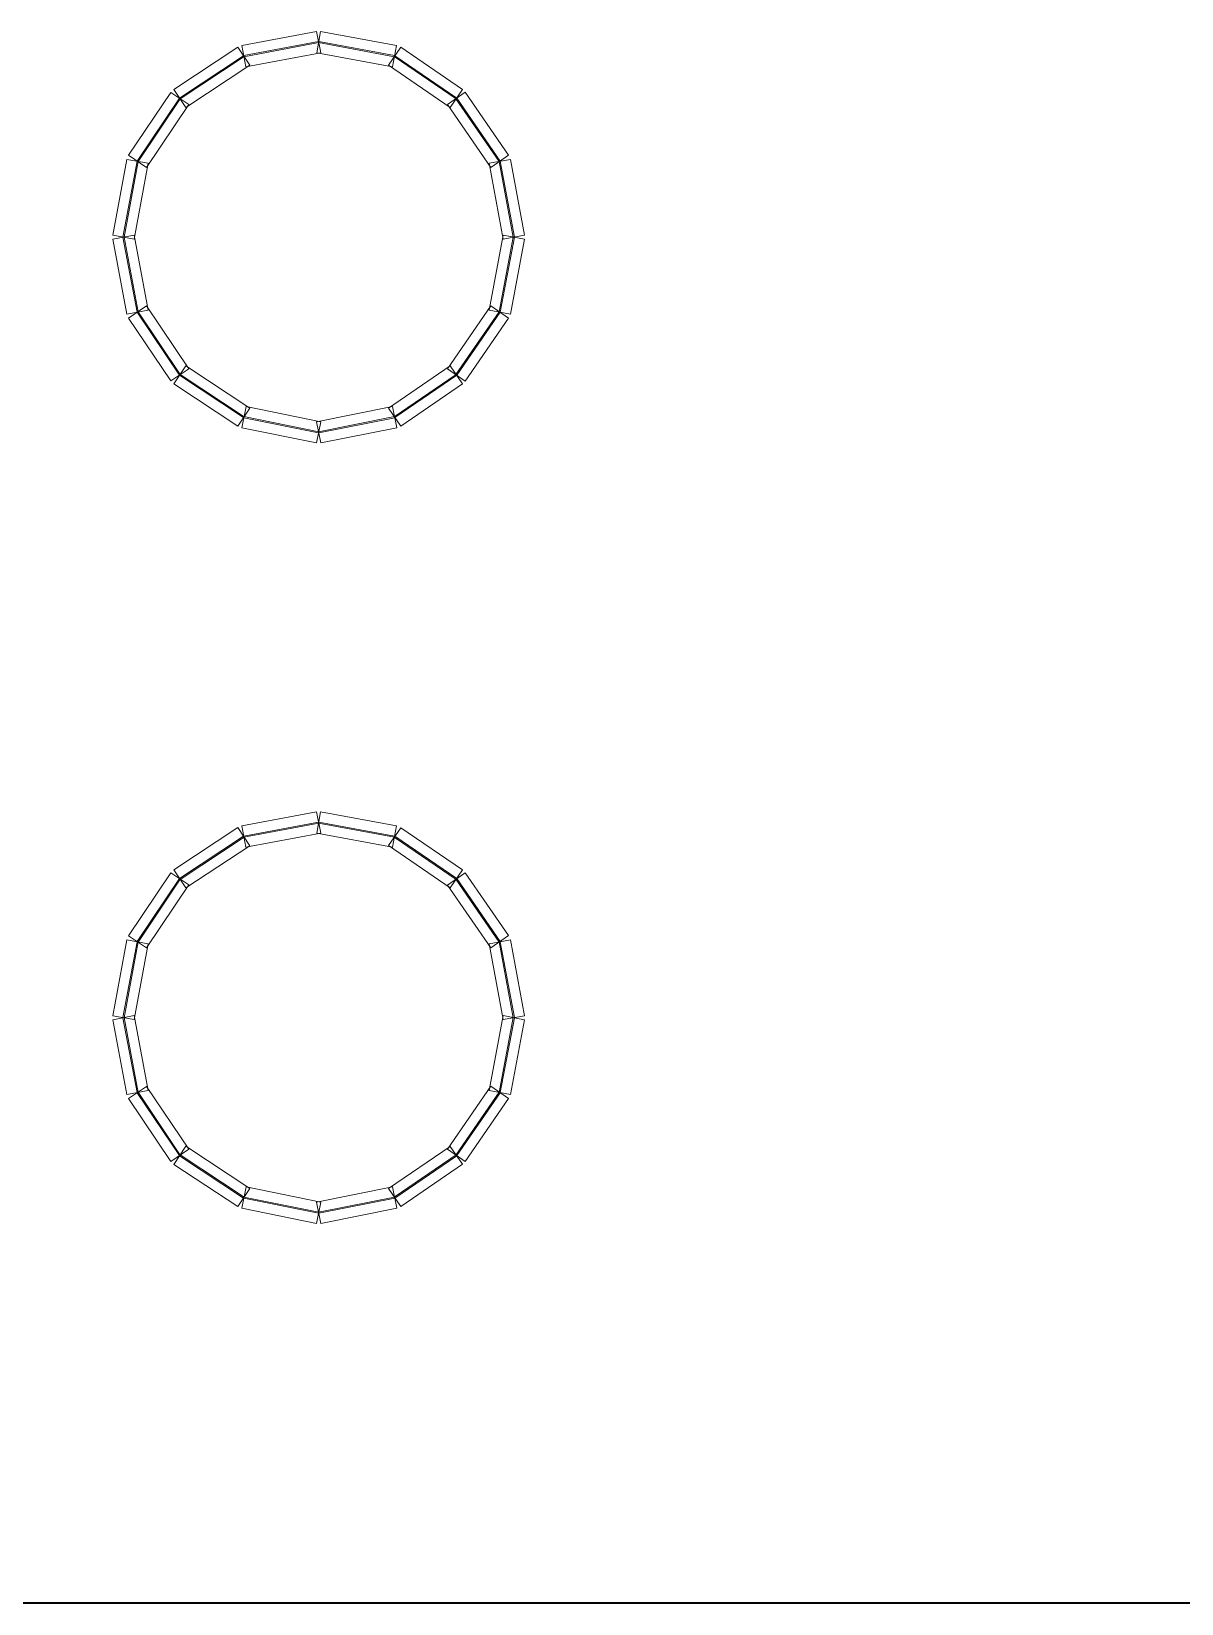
# Model space of a CAD drawing. Header units: millimetres. Extents: x -200 to 200, y -162 to 219.
# Drawn here: x -21.29 to 6.77, y 28.56 to 66.92 of the extents above; entities that cross this region are included whole.
import ezdxf

# ---------------------------------------------------------------- set-up
doc = ezdxf.new("R2010")
doc.units = ezdxf.units.MM
doc.header["$MEASUREMENT"] = 0

msp = doc.modelspace()

# ---------------------------------------------------------------- linework, layer by layer
at = {"color": 4, "lineweight": 5}
for points in [[(-14.3337, 66.9223), (-14.3337, 66.9223), (-14.2358, 66.4023), (-14.2358, 66.4023), (-14.2358, 66.4023), (-14.2358, 66.4023), (-16.0611, 66.0584), (-16.0611, 66.0584), (-16.0611, 66.0584), (-16.0611, 66.0584), (-16.159, 66.5784), (-16.159, 66.5784), (-16.159, 66.5784), (-16.159, 66.5784), (-14.3337, 66.9223), (-14.3337, 66.9223)], [(-12.3847, 66.5785), (-12.3847, 66.5785), (-12.4813, 66.0583), (-12.4813, 66.0583), (-12.4813, 66.0583), (-12.4813, 66.0583), (-14.3331, 66.4022), (-14.3331, 66.4022), (-14.3331, 66.4022), (-14.3331, 66.4022), (-14.2365, 66.9224), (-14.2365, 66.9224), (-14.2365, 66.9224), (-14.2365, 66.9224), (-12.3847, 66.5785), (-12.3847, 66.5785)], [(-16.2559, 66.5391), (-16.2559, 66.5391), (-15.9642, 66.0977), (-15.9642, 66.0977), (-15.9642, 66.0977), (-15.9642, 66.0977), (-17.5249, 65.0661), (-17.5249, 65.0661), (-17.5249, 65.0661), (-17.5249, 65.0661), (-17.8167, 65.5074), (-17.8167, 65.5074), (-17.8167, 65.5074), (-17.8167, 65.5074), (-16.2559, 66.5391), (-16.2559, 66.5391)], [(-14.2872, 66.6753), (-14.2872, 66.6753), (-14.2823, 66.6493), (-14.2823, 66.6493), (-14.2823, 66.6493), (-14.2823, 66.6493), (-16.1076, 66.3054), (-16.1076, 66.3054), (-16.1076, 66.3054), (-16.1076, 66.3054), (-16.1125, 66.3314), (-16.1125, 66.3314), (-16.1125, 66.3314), (-16.1125, 66.3314), (-14.2872, 66.6753), (-14.2872, 66.6753)], [(-12.4306, 66.3314), (-12.4306, 66.3314), (-12.4355, 66.3054), (-12.4355, 66.3054), (-12.4355, 66.3054), (-12.4355, 66.3054), (-14.2872, 66.6493), (-14.2872, 66.6493), (-14.2872, 66.6493), (-14.2872, 66.6493), (-14.2824, 66.6753), (-14.2824, 66.6753), (-14.2824, 66.6753), (-14.2824, 66.6753), (-12.4306, 66.3314), (-12.4306, 66.3314)], [(-10.7758, 65.505), (-10.7758, 65.505), (-11.0746, 65.0684), (-11.0746, 65.0684), (-11.0746, 65.0684), (-11.0746, 65.0684), (-12.5824, 66.1001), (-12.5824, 66.1001), (-12.5824, 66.1001), (-12.5824, 66.1001), (-12.2837, 66.5367), (-12.2837, 66.5367), (-12.2837, 66.5367), (-12.2837, 66.5367), (-10.7758, 65.505), (-10.7758, 65.505)], [(-16.1173, 66.3294), (-16.1173, 66.3294), (-16.1027, 66.3074), (-16.1027, 66.3074), (-16.1027, 66.3074), (-16.1027, 66.3074), (-17.6635, 65.2757), (-17.6635, 65.2757), (-17.6635, 65.2757), (-17.6635, 65.2757), (-17.6781, 65.2978), (-17.6781, 65.2978), (-17.6781, 65.2978), (-17.6781, 65.2978), (-16.1173, 66.3294), (-16.1173, 66.3294)], [(-10.9177, 65.2976), (-10.9177, 65.2976), (-10.9327, 65.2758), (-10.9327, 65.2758), (-10.9327, 65.2758), (-10.9327, 65.2758), (-12.4405, 66.3075), (-12.4405, 66.3075), (-12.4405, 66.3075), (-12.4405, 66.3075), (-12.4256, 66.3293), (-12.4256, 66.3293), (-12.4256, 66.3293), (-12.4256, 66.3293), (-10.9177, 65.2976), (-10.9177, 65.2976)], [(-17.8903, 65.4343), (-17.8903, 65.4343), (-17.4513, 65.1391), (-17.4513, 65.1391), (-17.4513, 65.1391), (-17.4513, 65.1391), (-18.4829, 63.6048), (-18.4829, 63.6048), (-18.4829, 63.6048), (-18.4829, 63.6048), (-18.922, 63.9), (-18.922, 63.9), (-18.922, 63.9), (-18.922, 63.9), (-17.8903, 65.4343), (-17.8903, 65.4343)], [(-17.6818, 65.2941), (-17.6818, 65.2941), (-17.6598, 65.2793), (-17.6598, 65.2793), (-17.6598, 65.2793), (-17.6598, 65.2793), (-18.6915, 63.7451), (-18.6915, 63.7451), (-18.6915, 63.7451), (-18.6915, 63.7451), (-18.7134, 63.7598), (-18.7134, 63.7598), (-18.7134, 63.7598), (-18.7134, 63.7598), (-17.6818, 65.2941), (-17.6818, 65.2941)], [(-9.6493, 63.9026), (-9.6493, 63.9026), (-10.0848, 63.6023), (-10.0848, 63.6023), (-10.0848, 63.6023), (-10.0848, 63.6023), (-11.143, 65.1365), (-11.143, 65.1365), (-11.143, 65.1365), (-11.143, 65.1365), (-10.7074, 65.4369), (-10.7074, 65.4369), (-10.7074, 65.4369), (-10.7074, 65.4369), (-9.6493, 63.9026), (-9.6493, 63.9026)], [(-9.8562, 63.7599), (-9.8562, 63.7599), (-9.878, 63.7449), (-9.878, 63.7449), (-9.878, 63.7449), (-9.878, 63.7449), (-10.9361, 65.2792), (-10.9361, 65.2792), (-10.9361, 65.2792), (-10.9361, 65.2792), (-10.9143, 65.2942), (-10.9143, 65.2942), (-10.9143, 65.2942), (-10.9143, 65.2942), (-9.8562, 63.7599), (-9.8562, 63.7599)], [(-18.9626, 63.8007), (-18.9626, 63.8007), (-18.4424, 63.7041), (-18.4424, 63.7041), (-18.4424, 63.7041), (-18.4424, 63.7041), (-18.7863, 61.8524), (-18.7863, 61.8524), (-18.7863, 61.8524), (-18.7863, 61.8524), (-19.3064, 61.949), (-19.3064, 61.949), (-19.3064, 61.949), (-19.3064, 61.949), (-18.9626, 63.8007), (-18.9626, 63.8007)], [(-18.7155, 63.7549), (-18.7155, 63.7549), (-18.6895, 63.75), (-18.6895, 63.75), (-18.6895, 63.75), (-18.6895, 63.75), (-19.0334, 61.8983), (-19.0334, 61.8983), (-19.0334, 61.8983), (-19.0334, 61.8983), (-19.0594, 61.9031), (-19.0594, 61.9031), (-19.0594, 61.9031), (-19.0594, 61.9031), (-18.7155, 63.7549), (-18.7155, 63.7549)], [(-9.2631, 61.949), (-9.2631, 61.949), (-9.7833, 61.8524), (-9.7833, 61.8524), (-9.7833, 61.8524), (-9.7833, 61.8524), (-10.1272, 63.7041), (-10.1272, 63.7041), (-10.1272, 63.7041), (-10.1272, 63.7041), (-9.607, 63.8007), (-9.607, 63.8007), (-9.607, 63.8007), (-9.607, 63.8007), (-9.2631, 61.949), (-9.2631, 61.949)], [(-9.5102, 61.9031), (-9.5102, 61.9031), (-9.5362, 61.8983), (-9.5362, 61.8983), (-9.5362, 61.8983), (-9.5362, 61.8983), (-9.8801, 63.75), (-9.8801, 63.75), (-9.8801, 63.75), (-9.8801, 63.75), (-9.8541, 63.7549), (-9.8541, 63.7549), (-9.8541, 63.7549), (-9.8541, 63.7549), (-9.5102, 61.9031), (-9.5102, 61.9031)], [(-19.3063, 61.8517), (-19.3063, 61.8517), (-18.7864, 61.9497), (-18.7864, 61.9497), (-18.7864, 61.9497), (-18.7864, 61.9497), (-18.4425, 60.1244), (-18.4425, 60.1244), (-18.4425, 60.1244), (-18.4425, 60.1244), (-18.9624, 60.0265), (-18.9624, 60.0265), (-18.9624, 60.0265), (-18.9624, 60.0265), (-19.3063, 61.8517), (-19.3063, 61.8517)], [(-19.0594, 61.8983), (-19.0594, 61.8983), (-19.0334, 61.9032), (-19.0334, 61.9032), (-19.0334, 61.9032), (-19.0334, 61.9032), (-18.6895, 60.0779), (-18.6895, 60.0779), (-18.6895, 60.0779), (-18.6895, 60.0779), (-18.7155, 60.073), (-18.7155, 60.073), (-18.7155, 60.073), (-18.7155, 60.073), (-19.0594, 61.8983), (-19.0594, 61.8983)], [(-9.6071, 60.0265), (-9.6071, 60.0265), (-10.127, 60.1244), (-10.127, 60.1244), (-10.127, 60.1244), (-10.127, 60.1244), (-9.7831, 61.9497), (-9.7831, 61.9497), (-9.7831, 61.9497), (-9.7831, 61.9497), (-9.2632, 61.8517), (-9.2632, 61.8517), (-9.2632, 61.8517), (-9.2632, 61.8517), (-9.6071, 60.0265), (-9.6071, 60.0265)], [(-9.8541, 60.073), (-9.8541, 60.073), (-9.8801, 60.0779), (-9.8801, 60.0779), (-9.8801, 60.0779), (-9.8801, 60.0779), (-9.5362, 61.9032), (-9.5362, 61.9032), (-9.5362, 61.9032), (-9.5362, 61.9032), (-9.5102, 61.8983), (-9.5102, 61.8983), (-9.5102, 61.8983), (-9.5102, 61.8983), (-9.8541, 60.073), (-9.8541, 60.073)], [(-18.922, 59.9278), (-18.922, 59.9278), (-18.4829, 60.223), (-18.4829, 60.223), (-18.4829, 60.223), (-18.4829, 60.223), (-17.4513, 58.6887), (-17.4513, 58.6887), (-17.4513, 58.6887), (-17.4513, 58.6887), (-17.8903, 58.3935), (-17.8903, 58.3935), (-17.8903, 58.3935), (-17.8903, 58.3935), (-18.922, 59.9278), (-18.922, 59.9278)], [(-18.7134, 60.068), (-18.7134, 60.068), (-18.6915, 60.0828), (-18.6915, 60.0828), (-18.6915, 60.0828), (-18.6915, 60.0828), (-17.6598, 58.5485), (-17.6598, 58.5485), (-17.6598, 58.5485), (-17.6598, 58.5485), (-17.6818, 58.5338), (-17.6818, 58.5338), (-17.6818, 58.5338), (-17.6818, 58.5338), (-18.7134, 60.068), (-18.7134, 60.068)], [(-10.7074, 58.391), (-10.7074, 58.391), (-11.143, 58.6913), (-11.143, 58.6913), (-11.143, 58.6913), (-11.143, 58.6913), (-10.0848, 60.2256), (-10.0848, 60.2256), (-10.0848, 60.2256), (-10.0848, 60.2256), (-9.6493, 59.9252), (-9.6493, 59.9252), (-9.6493, 59.9252), (-9.6493, 59.9252), (-10.7074, 58.391), (-10.7074, 58.391)], [(-10.9143, 58.5336), (-10.9143, 58.5336), (-10.9361, 58.5486), (-10.9361, 58.5486), (-10.9361, 58.5486), (-10.9361, 58.5486), (-9.878, 60.0829), (-9.878, 60.0829), (-9.878, 60.0829), (-9.878, 60.0829), (-9.8562, 60.0679), (-9.8562, 60.0679), (-9.8562, 60.0679), (-9.8562, 60.0679), (-10.9143, 58.5336), (-10.9143, 58.5336)], [(-17.8167, 58.3205), (-17.8167, 58.3205), (-17.5249, 58.7618), (-17.5249, 58.7618), (-17.5249, 58.7618), (-17.5249, 58.7618), (-15.9642, 57.7301), (-15.9642, 57.7301), (-15.9642, 57.7301), (-15.9642, 57.7301), (-16.2559, 57.2888), (-16.2559, 57.2888), (-16.2559, 57.2888), (-16.2559, 57.2888), (-17.8167, 58.3205), (-17.8167, 58.3205)], [(-12.2837, 57.2911), (-12.2837, 57.2911), (-12.5824, 57.7278), (-12.5824, 57.7278), (-12.5824, 57.7278), (-12.5824, 57.7278), (-11.0746, 58.7595), (-11.0746, 58.7595), (-11.0746, 58.7595), (-11.0746, 58.7595), (-10.7758, 58.3228), (-10.7758, 58.3228), (-10.7758, 58.3228), (-10.7758, 58.3228), (-12.2837, 57.2911), (-12.2837, 57.2911)], [(-17.6781, 58.5301), (-17.6781, 58.5301), (-17.6635, 58.5522), (-17.6635, 58.5522), (-17.6635, 58.5522), (-17.6635, 58.5522), (-16.1027, 57.5205), (-16.1027, 57.5205), (-16.1027, 57.5205), (-16.1027, 57.5205), (-16.1173, 57.4984), (-16.1173, 57.4984), (-16.1173, 57.4984), (-16.1173, 57.4984), (-17.6781, 58.5301), (-17.6781, 58.5301)], [(-12.4256, 57.4985), (-12.4256, 57.4985), (-12.4405, 57.5204), (-12.4405, 57.5204), (-12.4405, 57.5204), (-12.4405, 57.5204), (-10.9327, 58.5521), (-10.9327, 58.5521), (-10.9327, 58.5521), (-10.9327, 58.5521), (-10.9177, 58.5302), (-10.9177, 58.5302), (-10.9177, 58.5302), (-10.9177, 58.5302), (-12.4256, 57.4985), (-12.4256, 57.4985)], [(-16.1626, 57.2502), (-16.1626, 57.2502), (-16.0574, 57.7687), (-16.0574, 57.7687), (-16.0574, 57.7687), (-16.0574, 57.7687), (-14.2322, 57.3984), (-14.2322, 57.3984), (-14.2322, 57.3984), (-14.2322, 57.3984), (-14.3374, 56.8799), (-14.3374, 56.8799), (-14.3374, 56.8799), (-14.3374, 56.8799), (-16.1626, 57.2502), (-16.1626, 57.2502)], [(-14.2329, 56.8797), (-14.2329, 56.8797), (-14.3366, 57.3985), (-14.3366, 57.3985), (-14.3366, 57.3985), (-14.3366, 57.3985), (-12.4849, 57.7689), (-12.4849, 57.7689), (-12.4849, 57.7689), (-12.4849, 57.7689), (-12.3812, 57.2501), (-12.3812, 57.2501), (-12.3812, 57.2501), (-12.3812, 57.2501), (-14.2329, 56.8797), (-14.2329, 56.8797)], [(-16.1127, 57.4965), (-16.1127, 57.4965), (-16.1074, 57.5224), (-16.1074, 57.5224), (-16.1074, 57.5224), (-16.1074, 57.5224), (-14.2821, 57.1521), (-14.2821, 57.1521), (-14.2821, 57.1521), (-14.2821, 57.1521), (-14.2874, 57.1261), (-14.2874, 57.1261), (-14.2874, 57.1261), (-14.2874, 57.1261), (-16.1127, 57.4965), (-16.1127, 57.4965)], [(-14.2822, 57.1261), (-14.2822, 57.1261), (-14.2874, 57.1521), (-14.2874, 57.1521), (-14.2874, 57.1521), (-14.2874, 57.1521), (-12.4356, 57.5224), (-12.4356, 57.5224), (-12.4356, 57.5224), (-12.4356, 57.5224), (-12.4304, 57.4965), (-12.4304, 57.4965), (-12.4304, 57.4965), (-12.4304, 57.4965), (-14.2822, 57.1261), (-14.2822, 57.1261)], [(-14.3337, 47.8759), (-14.3337, 47.8759), (-14.2358, 47.356), (-14.2358, 47.356), (-14.2358, 47.356), (-14.2358, 47.356), (-16.0611, 47.0121), (-16.0611, 47.0121), (-16.0611, 47.0121), (-16.0611, 47.0121), (-16.159, 47.532), (-16.159, 47.532), (-16.159, 47.532), (-16.159, 47.532), (-14.3337, 47.8759), (-14.3337, 47.8759)], [(-14.2872, 47.6289), (-14.2872, 47.6289), (-14.2823, 47.6029), (-14.2823, 47.6029), (-14.2823, 47.6029), (-14.2823, 47.6029), (-16.1076, 47.259), (-16.1076, 47.259), (-16.1076, 47.259), (-16.1076, 47.259), (-16.1125, 47.285), (-16.1125, 47.285), (-16.1125, 47.285), (-16.1125, 47.285), (-14.2872, 47.6289), (-14.2872, 47.6289)], [(-12.3847, 47.5321), (-12.3847, 47.5321), (-12.4813, 47.0119), (-12.4813, 47.0119), (-12.4813, 47.0119), (-12.4813, 47.0119), (-14.3331, 47.3558), (-14.3331, 47.3558), (-14.3331, 47.3558), (-14.3331, 47.3558), (-14.2365, 47.876), (-14.2365, 47.876), (-14.2365, 47.876), (-14.2365, 47.876), (-12.3847, 47.5321), (-12.3847, 47.5321)], [(-12.4306, 47.285), (-12.4306, 47.285), (-12.4355, 47.259), (-12.4355, 47.259), (-12.4355, 47.259), (-12.4355, 47.259), (-14.2872, 47.6029), (-14.2872, 47.6029), (-14.2872, 47.6029), (-14.2872, 47.6029), (-14.2824, 47.6289), (-14.2824, 47.6289), (-14.2824, 47.6289), (-14.2824, 47.6289), (-12.4306, 47.285), (-12.4306, 47.285)], [(-16.2559, 47.4927), (-16.2559, 47.4927), (-15.9642, 47.0514), (-15.9642, 47.0514), (-15.9642, 47.0514), (-15.9642, 47.0514), (-17.5249, 46.0197), (-17.5249, 46.0197), (-17.5249, 46.0197), (-17.5249, 46.0197), (-17.8167, 46.461), (-17.8167, 46.461), (-17.8167, 46.461), (-17.8167, 46.461), (-16.2559, 47.4927), (-16.2559, 47.4927)], [(-16.1173, 47.2831), (-16.1173, 47.2831), (-16.1027, 47.261), (-16.1027, 47.261), (-16.1027, 47.261), (-16.1027, 47.261), (-17.6635, 46.2293), (-17.6635, 46.2293), (-17.6635, 46.2293), (-17.6635, 46.2293), (-17.6781, 46.2514), (-17.6781, 46.2514), (-17.6781, 46.2514), (-17.6781, 46.2514), (-16.1173, 47.2831), (-16.1173, 47.2831)], [(-10.7758, 46.4587), (-10.7758, 46.4587), (-11.0746, 46.022), (-11.0746, 46.022), (-11.0746, 46.022), (-11.0746, 46.022), (-12.5824, 47.0537), (-12.5824, 47.0537), (-12.5824, 47.0537), (-12.5824, 47.0537), (-12.2837, 47.4904), (-12.2837, 47.4904), (-12.2837, 47.4904), (-12.2837, 47.4904), (-10.7758, 46.4587), (-10.7758, 46.4587)], [(-10.9177, 46.2513), (-10.9177, 46.2513), (-10.9327, 46.2294), (-10.9327, 46.2294), (-10.9327, 46.2294), (-10.9327, 46.2294), (-12.4405, 47.2611), (-12.4405, 47.2611), (-12.4405, 47.2611), (-12.4405, 47.2611), (-12.4256, 47.283), (-12.4256, 47.283), (-12.4256, 47.283), (-12.4256, 47.283), (-10.9177, 46.2513), (-10.9177, 46.2513)], [(-17.8903, 46.388), (-17.8903, 46.388), (-17.4513, 46.0927), (-17.4513, 46.0927), (-17.4513, 46.0927), (-17.4513, 46.0927), (-18.4829, 44.5585), (-18.4829, 44.5585), (-18.4829, 44.5585), (-18.4829, 44.5585), (-18.922, 44.8537), (-18.922, 44.8537), (-18.922, 44.8537), (-18.922, 44.8537), (-17.8903, 46.388), (-17.8903, 46.388)], [(-17.6818, 46.2477), (-17.6818, 46.2477), (-17.6598, 46.233), (-17.6598, 46.233), (-17.6598, 46.233), (-17.6598, 46.233), (-18.6915, 44.6987), (-18.6915, 44.6987), (-18.6915, 44.6987), (-18.6915, 44.6987), (-18.7134, 44.7134), (-18.7134, 44.7134), (-18.7134, 44.7134), (-18.7134, 44.7134), (-17.6818, 46.2477), (-17.6818, 46.2477)], [(-9.6493, 44.8562), (-9.6493, 44.8562), (-10.0848, 44.5559), (-10.0848, 44.5559), (-10.0848, 44.5559), (-10.0848, 44.5559), (-11.143, 46.0902), (-11.143, 46.0902), (-11.143, 46.0902), (-11.143, 46.0902), (-10.7074, 46.3905), (-10.7074, 46.3905), (-10.7074, 46.3905), (-10.7074, 46.3905), (-9.6493, 44.8562), (-9.6493, 44.8562)], [(-9.8562, 44.7136), (-9.8562, 44.7136), (-9.878, 44.6986), (-9.878, 44.6986), (-9.878, 44.6986), (-9.878, 44.6986), (-10.9361, 46.2328), (-10.9361, 46.2328), (-10.9361, 46.2328), (-10.9361, 46.2328), (-10.9143, 46.2479), (-10.9143, 46.2479), (-10.9143, 46.2479), (-10.9143, 46.2479), (-9.8562, 44.7136), (-9.8562, 44.7136)], [(-18.9626, 44.7544), (-18.9626, 44.7544), (-18.4424, 44.6578), (-18.4424, 44.6578), (-18.4424, 44.6578), (-18.4424, 44.6578), (-18.7863, 42.806), (-18.7863, 42.806), (-18.7863, 42.806), (-18.7863, 42.806), (-19.3064, 42.9026), (-19.3064, 42.9026), (-19.3064, 42.9026), (-19.3064, 42.9026), (-18.9626, 44.7544), (-18.9626, 44.7544)], [(-18.7155, 44.7085), (-18.7155, 44.7085), (-18.6895, 44.7037), (-18.6895, 44.7037), (-18.6895, 44.7037), (-18.6895, 44.7037), (-19.0334, 42.8519), (-19.0334, 42.8519), (-19.0334, 42.8519), (-19.0334, 42.8519), (-19.0594, 42.8567), (-19.0594, 42.8567), (-19.0594, 42.8567), (-19.0594, 42.8567), (-18.7155, 44.7085), (-18.7155, 44.7085)], [(-9.2631, 42.9026), (-9.2631, 42.9026), (-9.7833, 42.806), (-9.7833, 42.806), (-9.7833, 42.806), (-9.7833, 42.806), (-10.1272, 44.6578), (-10.1272, 44.6578), (-10.1272, 44.6578), (-10.1272, 44.6578), (-9.607, 44.7544), (-9.607, 44.7544), (-9.607, 44.7544), (-9.607, 44.7544), (-9.2631, 42.9026), (-9.2631, 42.9026)], [(-9.5102, 42.8567), (-9.5102, 42.8567), (-9.5362, 42.8519), (-9.5362, 42.8519), (-9.5362, 42.8519), (-9.5362, 42.8519), (-9.8801, 44.7037), (-9.8801, 44.7037), (-9.8801, 44.7037), (-9.8801, 44.7037), (-9.8541, 44.7085), (-9.8541, 44.7085), (-9.8541, 44.7085), (-9.8541, 44.7085), (-9.5102, 42.8567), (-9.5102, 42.8567)], [(-19.3063, 42.8054), (-19.3063, 42.8054), (-18.7864, 42.9033), (-18.7864, 42.9033), (-18.7864, 42.9033), (-18.7864, 42.9033), (-18.4425, 41.078), (-18.4425, 41.078), (-18.4425, 41.078), (-18.4425, 41.078), (-18.9624, 40.9801), (-18.9624, 40.9801), (-18.9624, 40.9801), (-18.9624, 40.9801), (-19.3063, 42.8054), (-19.3063, 42.8054)], [(-19.0594, 42.8519), (-19.0594, 42.8519), (-19.0334, 42.8568), (-19.0334, 42.8568), (-19.0334, 42.8568), (-19.0334, 42.8568), (-18.6895, 41.0315), (-18.6895, 41.0315), (-18.6895, 41.0315), (-18.6895, 41.0315), (-18.7155, 41.0266), (-18.7155, 41.0266), (-18.7155, 41.0266), (-18.7155, 41.0266), (-19.0594, 42.8519), (-19.0594, 42.8519)], [(-9.6071, 40.9801), (-9.6071, 40.9801), (-10.127, 41.078), (-10.127, 41.078), (-10.127, 41.078), (-10.127, 41.078), (-9.7831, 42.9033), (-9.7831, 42.9033), (-9.7831, 42.9033), (-9.7831, 42.9033), (-9.2632, 42.8054), (-9.2632, 42.8054), (-9.2632, 42.8054), (-9.2632, 42.8054), (-9.6071, 40.9801), (-9.6071, 40.9801)], [(-9.8541, 41.0266), (-9.8541, 41.0266), (-9.8801, 41.0315), (-9.8801, 41.0315), (-9.8801, 41.0315), (-9.8801, 41.0315), (-9.5362, 42.8568), (-9.5362, 42.8568), (-9.5362, 42.8568), (-9.5362, 42.8568), (-9.5102, 42.8519), (-9.5102, 42.8519), (-9.5102, 42.8519), (-9.5102, 42.8519), (-9.8541, 41.0266), (-9.8541, 41.0266)], [(-18.922, 40.8814), (-18.922, 40.8814), (-18.4829, 41.1767), (-18.4829, 41.1767), (-18.4829, 41.1767), (-18.4829, 41.1767), (-17.4513, 39.6424), (-17.4513, 39.6424), (-17.4513, 39.6424), (-17.4513, 39.6424), (-17.8903, 39.3472), (-17.8903, 39.3472), (-17.8903, 39.3472), (-17.8903, 39.3472), (-18.922, 40.8814), (-18.922, 40.8814)], [(-10.7074, 39.3446), (-10.7074, 39.3446), (-11.143, 39.645), (-11.143, 39.645), (-11.143, 39.645), (-11.143, 39.645), (-10.0848, 41.1792), (-10.0848, 41.1792), (-10.0848, 41.1792), (-10.0848, 41.1792), (-9.6493, 40.8789), (-9.6493, 40.8789), (-9.6493, 40.8789), (-9.6493, 40.8789), (-10.7074, 39.3446), (-10.7074, 39.3446)], [(-18.7134, 41.0217), (-18.7134, 41.0217), (-18.6915, 41.0364), (-18.6915, 41.0364), (-18.6915, 41.0364), (-18.6915, 41.0364), (-17.6598, 39.5021), (-17.6598, 39.5021), (-17.6598, 39.5021), (-17.6598, 39.5021), (-17.6818, 39.4874), (-17.6818, 39.4874), (-17.6818, 39.4874), (-17.6818, 39.4874), (-18.7134, 41.0217), (-18.7134, 41.0217)], [(-10.9143, 39.4873), (-10.9143, 39.4873), (-10.9361, 39.5023), (-10.9361, 39.5023), (-10.9361, 39.5023), (-10.9361, 39.5023), (-9.878, 41.0366), (-9.878, 41.0366), (-9.878, 41.0366), (-9.878, 41.0366), (-9.8562, 41.0215), (-9.8562, 41.0215), (-9.8562, 41.0215), (-9.8562, 41.0215), (-10.9143, 39.4873), (-10.9143, 39.4873)], [(-17.8167, 39.2741), (-17.8167, 39.2741), (-17.5249, 39.7154), (-17.5249, 39.7154), (-17.5249, 39.7154), (-17.5249, 39.7154), (-15.9642, 38.6838), (-15.9642, 38.6838), (-15.9642, 38.6838), (-15.9642, 38.6838), (-16.2559, 38.2424), (-16.2559, 38.2424), (-16.2559, 38.2424), (-16.2559, 38.2424), (-17.8167, 39.2741), (-17.8167, 39.2741)], [(-12.2837, 38.2448), (-12.2837, 38.2448), (-12.5824, 38.6814), (-12.5824, 38.6814), (-12.5824, 38.6814), (-12.5824, 38.6814), (-11.0746, 39.7131), (-11.0746, 39.7131), (-11.0746, 39.7131), (-11.0746, 39.7131), (-10.7758, 39.2764), (-10.7758, 39.2764), (-10.7758, 39.2764), (-10.7758, 39.2764), (-12.2837, 38.2448), (-12.2837, 38.2448)], [(-17.6781, 39.4837), (-17.6781, 39.4837), (-17.6635, 39.5058), (-17.6635, 39.5058), (-17.6635, 39.5058), (-17.6635, 39.5058), (-16.1027, 38.4741), (-16.1027, 38.4741), (-16.1027, 38.4741), (-16.1027, 38.4741), (-16.1173, 38.4521), (-16.1173, 38.4521), (-16.1173, 38.4521), (-16.1173, 38.4521), (-17.6781, 39.4837), (-17.6781, 39.4837)], [(-12.4256, 38.4522), (-12.4256, 38.4522), (-12.4405, 38.474), (-12.4405, 38.474), (-12.4405, 38.474), (-12.4405, 38.474), (-10.9327, 39.5057), (-10.9327, 39.5057), (-10.9327, 39.5057), (-10.9327, 39.5057), (-10.9177, 39.4839), (-10.9177, 39.4839), (-10.9177, 39.4839), (-10.9177, 39.4839), (-12.4256, 38.4522), (-12.4256, 38.4522)], [(-16.1626, 38.2038), (-16.1626, 38.2038), (-16.0574, 38.7223), (-16.0574, 38.7223), (-16.0574, 38.7223), (-16.0574, 38.7223), (-14.2322, 38.352), (-14.2322, 38.352), (-14.2322, 38.352), (-14.2322, 38.352), (-14.3374, 37.8335), (-14.3374, 37.8335), (-14.3374, 37.8335), (-14.3374, 37.8335), (-16.1626, 38.2038), (-16.1626, 38.2038)], [(-16.1127, 38.4501), (-16.1127, 38.4501), (-16.1074, 38.4761), (-16.1074, 38.4761), (-16.1074, 38.4761), (-16.1074, 38.4761), (-14.2821, 38.1057), (-14.2821, 38.1057), (-14.2821, 38.1057), (-14.2821, 38.1057), (-14.2874, 38.0798), (-14.2874, 38.0798), (-14.2874, 38.0798), (-14.2874, 38.0798), (-16.1127, 38.4501), (-16.1127, 38.4501)], [(-14.2329, 37.8333), (-14.2329, 37.8333), (-14.3366, 38.3521), (-14.3366, 38.3521), (-14.3366, 38.3521), (-14.3366, 38.3521), (-12.4849, 38.7225), (-12.4849, 38.7225), (-12.4849, 38.7225), (-12.4849, 38.7225), (-12.3812, 38.2037), (-12.3812, 38.2037), (-12.3812, 38.2037), (-12.3812, 38.2037), (-14.2329, 37.8333), (-14.2329, 37.8333)], [(-14.2822, 38.0798), (-14.2822, 38.0798), (-14.2874, 38.1057), (-14.2874, 38.1057), (-14.2874, 38.1057), (-14.2874, 38.1057), (-12.4356, 38.4761), (-12.4356, 38.4761), (-12.4356, 38.4761), (-12.4356, 38.4761), (-12.4304, 38.4501), (-12.4304, 38.4501), (-12.4304, 38.4501), (-12.4304, 38.4501), (-14.2822, 38.0798), (-14.2822, 38.0798)]]:
    msp.add_open_spline(points, degree=3, knots=[0, 0, 0, 0, 0.25, 0.25, 0.25, 0.25, 0.5, 0.5, 0.5, 0.5, 0.75, 0.75, 0.75, 0.75, 1, 1, 1, 1], dxfattribs=at)
at = {"color": 1, "lineweight": 5}
msp.add_open_spline([(-23.4376, 28.5563), (-23.4376, 28.5563), (-23.4376, 28.5828), (-23.4376, 28.5828), (-23.4376, 28.5828), (-23.4376, 28.5828), (23.4376, 28.5828), (23.4376, 28.5828), (23.4376, 28.5828), (23.4376, 28.5828), (23.4376, 28.5563), (23.4376, 28.5563), (23.4376, 28.5563), (23.4376, 28.5563), (-23.4376, 28.5563), (-23.4376, 28.5563)], degree=3, knots=[0, 0, 0, 0, 0.25, 0.25, 0.25, 0.25, 0.5, 0.5, 0.5, 0.5, 0.75, 0.75, 0.75, 0.75, 1, 1, 1, 1], dxfattribs=at)

doc.saveas('drawing.dxf')
